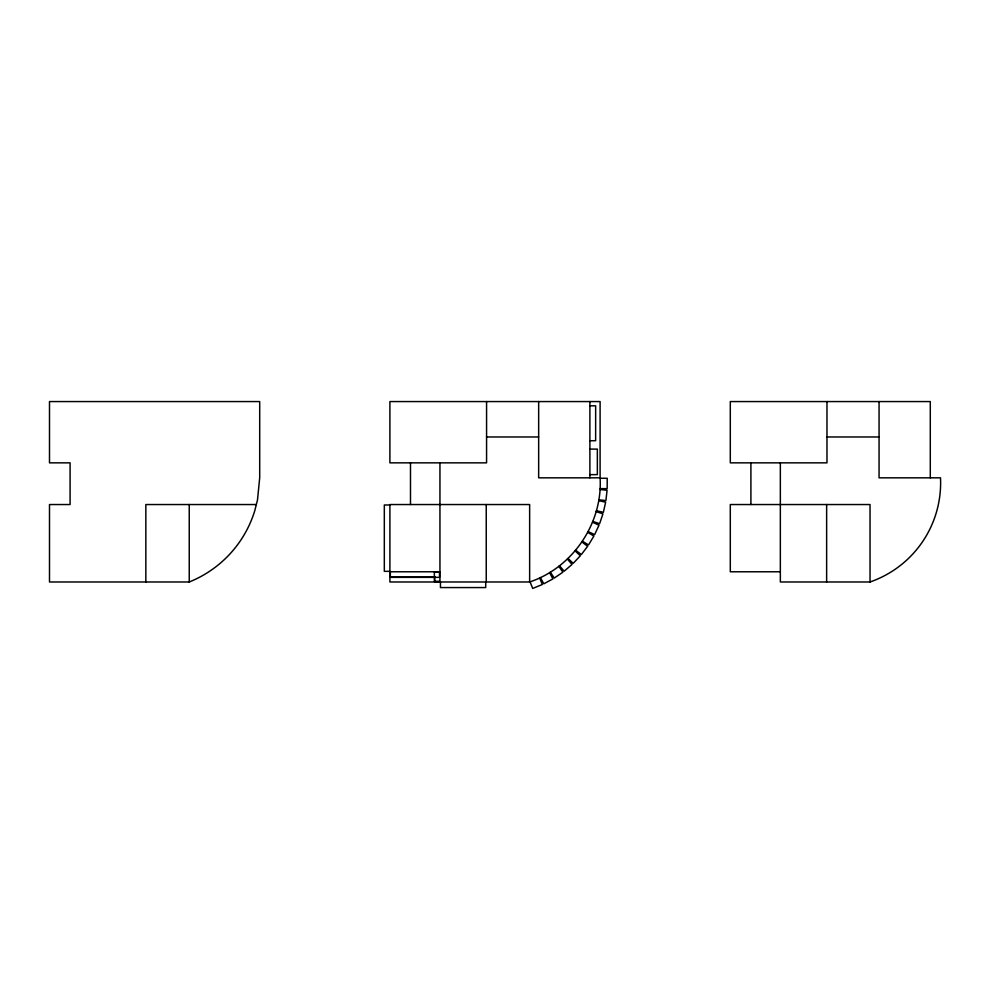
<?xml version="1.0" encoding="UTF-8"?>
<svg xmlns="http://www.w3.org/2000/svg" width="990" height="990" viewBox="0 0 990 990"><rect width="100%" height="100%" fill="white"/><g stroke="black" fill="none" stroke-linecap="round" stroke-linejoin="round"><path stroke-width="1.49" d="M486.573 401.569L486.573 462.85L389.899 462.85L389.899 401.569L600.101 401.569L600.101 477.824C602.823 523.141 572.715 567.654 529.638 581.984L389.899 581.984L389.899 504.541L529.638 504.541L529.638 581.984M589.892 405.826L595.658 405.826L595.634 440.723L589.892 440.723M486.573 436.974L538.659 436.974M826.972 436.974L879.058 436.974M589.892 449.101L597.354 449.101L597.354 474.631L589.892 474.631M600.101 477.824L538.659 477.824L538.659 401.569M256.336 504.541L145.839 504.541L145.839 581.984M389.899 504.974L384.318 504.974L384.318 571.341L389.899 571.341M389.899 571.774L439.944 571.774M780.343 571.774L730.298 571.774L730.298 504.541L870.037 504.541L870.037 581.984L780.343 581.984L780.343 462.85M439.944 572.208L434.363 572.208L434.363 581.551L439.944 581.551M390.332 576.997L434.895 576.997M434.363 581.476L439.944 581.476M189.238 581.984L49.5 581.984L49.5 504.541L70.092 504.541L70.092 462.85L49.5 462.85L49.5 401.569L259.702 401.569L259.702 477.824L257.499 499.925L254.776 510.704A112.217 112.217 0 0 1 189.238 581.984L189.238 504.541M600.101 478.257L607.229 478.294L607.167 488.664L600.039 488.627M599.99 489.481L607.068 490.285L605.905 500.594L598.826 499.789M598.678 500.643L605.633 502.19L603.38 512.313L596.413 510.753M596.19 511.595L602.935 513.884L599.606 523.698L592.861 521.408M592.54 522.213L599 525.207L594.644 534.612L588.171 531.618M587.775 532.385L593.876 536.048L588.543 544.933L582.429 541.27M581.947 541.976L587.627 546.282L581.365 554.548L575.685 550.242M575.128 550.898L580.313 555.786L573.21 563.335L568.025 558.447M567.394 559.053L572.034 564.461L564.152 571.205L559.523 565.797M558.83 566.317L562.865 572.195L554.313 578.061L550.279 572.183M549.549 572.628L552.927 578.903L543.795 583.815L540.416 577.541M539.637 577.913L542.322 584.508L532.719 588.431L530.034 581.823M930.291 477.824L930.291 401.569L730.298 401.569L730.298 462.85L826.972 462.85L826.972 401.569M879.058 401.569L879.058 477.824L940.5 477.824A104.903 104.903 0 0 1 870.037 581.984M826.638 504.541L826.638 581.984M750.903 462.85L750.903 504.541M589.892 401.569L589.892 477.824M486.239 504.541L486.239 581.984M485.719 581.984L485.719 587.565L440.451 587.565L440.451 581.984M439.944 462.85L439.944 581.984M439.511 571.774L439.511 577.356L390.332 577.356L390.332 571.774M434.721 576.848L434.721 581.476M410.491 462.85L410.491 504.541"/></g></svg>
